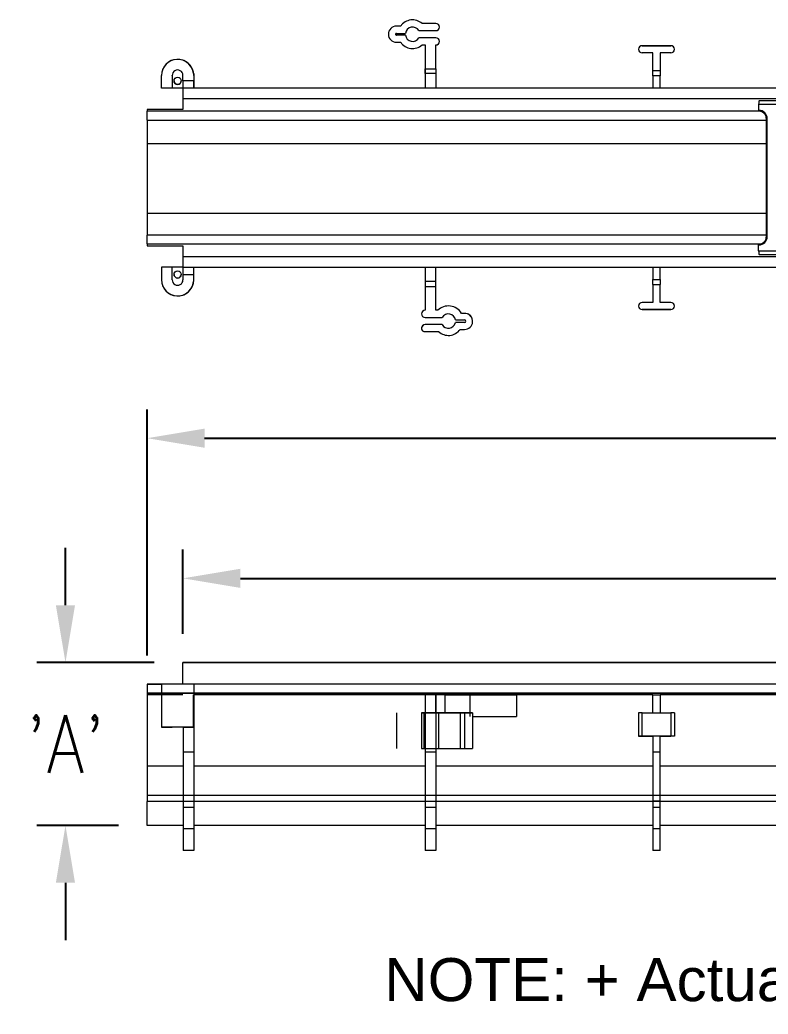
# Model space of a CAD drawing. Header units: inches. Extents: x -98 to 40, y -24 to 18.
# Drawn here: x -50.17 to -24.1, y -18.46 to 16.2 of the extents above; entities that cross this region are included whole.
import ezdxf

# ---------------------------------------------------------------- set-up
doc = ezdxf.new("R2010")
doc.units = ezdxf.units.IN
doc.header["$MEASUREMENT"] = 0
doc.styles.add('ROMANS', font='romans.shx')
doc.styles.add('Sales', font='romans.shx', dxfattribs={"width": 0.85})
doc.dimstyles.new('Sales', dxfattribs={"dimtxt": 1, "dimasz": 1, "dimexe": 0.5, "dimexo": 0.5, "dimgap": 0.09, "dimtad": 0, "dimtih": 1, "dimtoh": 1, "dimdec": 6, "dimzin": 0, "dimdsep": 46, "dimlunit": 5, "dimtxsty": 'Sales', "dimcen": 0, "dimclrd": 7, "dimclre": 7, "dimclrt": 7, "dimadec": 0, "dimazin": 0, "dimtfac": 0.85, "dimtdec": 6, "dimtix": 1, "dimtofl": 0, "dimtmove": 0, "dimatfit": 3, "dimfxl": 0, "dimtolj": 1, "dimtzin": 0, "dimarcsym": 0})

# ---------------------------------------------------------------- blocks, each defined once
blk = doc.blocks.new('A$C322A4C80')
at = {"lineweight": 0}
for p, q in [((0, 5.237), (19.94, 5.237)), ((0, 5.237), (0, 5.028)), ((19.925, 5.362), (0.015, 5.362)), ((0.004, 4.998), (0.004, 5.028)), ((0.004, 4.998), (0.004, 4.998)), ((0.298, 4.735), (0.268, 4.735)), ((0.268, 0.627), (0.268, 4.735)), ((0.298, 0.627), (0.298, 4.735)), ((0.004, 0.364), (0.004, 0.334)), ((0.004, 0.364), (0.004, 0.364)), ((0.298, 0.627), (0.268, 0.627)), ((0, 0.125), (0, 0.334)), ((0, 0.125), (19.94, 0.125)), ((0.015, 0), (19.925, 0))]:
    blk.add_line(p, q, dxfattribs=at)
at = {"lineweight": 0, "flags": 128}
for points in [[(0, 5.028), (0, 5.026), (0, 5.024), (0, 5.022), (0, 5.02), (0, 5.018), (0, 5.017), (0, 5.015), (0, 5.013), (0.001, 5.011), (0.001, 5.01), (0.001, 5.008), (0.001, 5.007), (0.001, 5.006), (0.001, 5.004), (0.002, 5.003), (0.002, 5.002), (0.002, 5.001), (0.002, 5), (0.003, 5), (0.003, 4.999), (0.003, 4.999), (0.003, 4.998), (0.003, 4.998), (0.004, 4.998)], [(0.268, 4.735), (0.267, 4.76), (0.263, 4.786), (0.257, 4.811), (0.248, 4.836), (0.237, 4.859), (0.224, 4.881), (0.208, 4.902), (0.191, 4.921), (0.172, 4.939), (0.151, 4.954), (0.128, 4.967), (0.105, 4.978), (0.081, 4.987), (0.055, 4.993), (0.03, 4.997), (0.004, 4.998)], [(0, 0.334), (0, 0.336), (0, 0.338), (0, 0.34), (0, 0.342), (0, 0.343), (0, 0.345), (0, 0.347), (0, 0.349), (0.001, 0.351), (0.001, 0.352), (0.001, 0.354), (0.001, 0.355), (0.001, 0.356), (0.001, 0.358), (0.002, 0.359), (0.002, 0.36), (0.002, 0.361), (0.002, 0.362), (0.003, 0.362), (0.003, 0.363), (0.003, 0.363), (0.003, 0.364), (0.003, 0.364), (0.004, 0.364)], [(0.004, 0.364), (0.03, 0.365), (0.055, 0.369), (0.081, 0.375), (0.105, 0.384), (0.129, 0.395), (0.151, 0.408), (0.172, 0.423), (0.191, 0.441), (0.208, 0.46), (0.224, 0.481), (0.237, 0.503), (0.248, 0.526), (0.257, 0.551), (0.263, 0.576), (0.267, 0.602), (0.268, 0.627)]]:
    blk.add_lwpolyline(points, dxfattribs=at)
at = {"lineweight": 0}
for centre, major_axis, ratio, start_param, end_param in [((0.015, 5.237), (0, -0.125), 0.122785, 3.141593, 4.712389), ((0.002, 4.732), (0.248, 0.165), 0.992126, 0.979767, 0.993083), ((0.002, 4.732), (0.248, 0.165), 0.992126, 5.699763, 7.262952), ((0.002, 0.63), (0.248, -0.165), 0.992126, 5.303419, 6.866607), ((0.002, 0.63), (0.248, -0.165), 0.992126, 5.290102, 5.303419), ((0.015, 0.125), (0, 0.125), 0.122785, 1.570796, 3.141593)]:
    blk.add_ellipse(centre, major_axis=major_axis, ratio=ratio, start_param=start_param, end_param=end_param, dxfattribs=at)
blk = doc.blocks.new('*D8')
at = {"color": 7, "lineweight": -2}
for p, q in [((-48.582, -4.202), (-48.582, -2.202)), ((-45.487, -6.202), (-49.582, -6.202)), ((-46.737, -11.876), (-49.582, -11.876)), ((-48.582, -13.876), (-48.582, -15.876))]:
    blk.add_line(p, q, dxfattribs=at)
at = {"color": 7}
for points in [[(-48.916, -4.202), (-48.249, -4.202), (-48.582, -6.202)], [(-48.916, -13.876), (-48.249, -13.876), (-48.582, -11.876)]]:
    blk.add_solid(points, dxfattribs=at)
at = {"layer": 'Defpoints', "color": 0}
for p in [(-44.487, -6.202), (-48.582, -11.876), (-45.737, -11.876)]:
    blk.add_point(p, dxfattribs=at)
at = {"color": 7, "lineweight": 0, "insert": (-48.582, -9.039), "char_height": 2, "attachment_point": 5, "style": 'Sales'}
blk.add_mtext("\\A1;'A'", dxfattribs=at)
blk = doc.blocks.new('*D10')
at = {"color": 7, "lineweight": -2}
for p, q in [((-44.487, -5.202), (-44.487, -2.264)), ((35.513, -5.202), (35.513, -2.264)), ((-42.487, -3.264), (-11.504, -3.264)), ((33.513, -3.264), (2.53, -3.264))]:
    blk.add_line(p, q, dxfattribs=at)
at = {"color": 7}
for points in [[(-42.487, -2.931), (-42.487, -3.598), (-44.487, -3.264)], [(33.513, -2.931), (33.513, -3.598), (35.513, -3.264)]]:
    blk.add_solid(points, dxfattribs=at)
at = {"layer": 'Defpoints', "color": 0}
for p in [(35.513, -3.264), (-44.487, -6.202), (35.513, -6.202)]:
    blk.add_point(p, dxfattribs=at)
at = {"color": 7, "lineweight": 0, "insert": (-4.487, -3.264), "char_height": 2, "attachment_point": 5, "style": 'Sales'}
blk.add_mtext('\\A1;80 [2032]', dxfattribs=at)
blk = doc.blocks.new('*D11')
at = {"color": 7, "lineweight": -2}
for p, q in [((-45.737, -5.952), (-45.737, 2.621)), ((35.513, -5.202), (35.513, 2.621)), ((-43.737, 1.621), (-12.748, 1.621)), ((33.513, 1.621), (2.524, 1.621))]:
    blk.add_line(p, q, dxfattribs=at)
at = {"color": 7}
for points in [[(-43.737, 1.955), (-43.737, 1.288), (-45.737, 1.621)], [(33.513, 1.955), (33.513, 1.288), (35.513, 1.621)]]:
    blk.add_solid(points, dxfattribs=at)
at = {"layer": 'Defpoints', "color": 0}
for p in [(-45.737, 1.621), (35.513, -6.202), (-45.737, -6.952)]:
    blk.add_point(p, dxfattribs=at)
at = {"color": 7, "lineweight": 0, "insert": (-5.112, 1.621), "char_height": 2, "attachment_point": 5, "style": 'Sales'}
blk.add_mtext('\\A1;81{\\H0.850000x;\\S1/4;} [2064]', dxfattribs=at)

msp = doc.modelspace()

# ---------------------------------------------------------------- linework, layer by layer
at = {"lineweight": 0}
for p, q in [((-36.90101, 15.9854), (-37.05008, 15.98537)), ((-36.90101, 15.98539), (-37.05008, 15.98537)), ((-37.05008, 15.98537), (-37.05008, 15.98537)), ((-36.90101, 15.98539), (-36.90101, 15.9854)), ((-35.67505, 16.0794), (-36.15687, 16.07932)), ((-35.67505, 16.07939), (-36.15687, 16.07931)), ((-36.15687, 16.07931), (-36.15687, 16.07932)), ((-35.67505, 16.07939), (-35.67505, 16.0794)), ((-35.55003, 15.95439), (-35.55003, 15.9544)), ((-37.33123, 15.70417), (-37.33123, 15.70417)), ((-37.05003, 15.73537), (-36.73558, 15.73542)), ((-36.73557, 15.67302), (-37.05002, 15.67297)), ((-36.73557, 15.67302), (-37.05002, 15.67297)), ((-37.05002, 15.67297), (-37.05002, 15.67297)), ((-36.73557, 15.67302), (-36.73557, 15.67302)), ((-36.27104, 15.8293), (-35.67501, 15.82939)), ((-37.04998, 15.42297), (-36.90094, 15.42299)), ((-35.67505, 15.5794), (-36.271, 15.5793)), ((-35.67505, 15.57939), (-36.271, 15.5793)), ((-36.271, 15.5793), (-36.271, 15.5793)), ((-36.1567, 15.32933), (-36.05001, 15.32922)), ((-36.05001, 15.32922), (-36.04995, 14.32951)), ((-35.67505, 15.57939), (-35.67505, 15.5794)), ((-35.67496, 14.49697), (-35.67501, 15.32939)), ((-35.55003, 15.45439), (-35.55003, 15.4544)), ((-28.48695, 15.304), (-27.48695, 15.304)), ((-28.48695, 15.304), (-28.48695, 15.304)), ((-27.48695, 15.304), (-28.48695, 15.304)), ((-27.48695, 15.304), (-27.48695, 15.304)), ((-28.61195, 15.179), (-28.61195, 15.179)), ((-28.11195, 15.054), (-28.48695, 15.054)), ((-28.11195, 14.429), (-28.11195, 15.054)), ((-27.86195, 15.054), (-27.86195, 14.429)), ((-27.48695, 15.054), (-27.86195, 15.054)), ((-27.36195, 15.179), (-27.36195, 15.179)), ((-45.23693, 14.26701), (-45.23693, 14.26701)), ((-45.23693, 13.82951), (-45.23693, 14.26701)), ((-44.86193, 14.26701), (-44.86193, 14.27315)), ((-44.86193, 14.26701), (-44.86193, 13.82951)), ((-44.48695, 14.07996), (-44.48695, 14.27008)), ((-44.11145, 14.32951), (-44.11563, 14.32951)), ((-44.11195, 14.27008), (-44.11195, 14.27008)), ((-44.11195, 14.27008), (-44.11195, 14.07996)), ((-44.11145, 14.32951), (-44.11145, 13.82951)), ((-36.04995, 14.49697), (-35.67496, 14.49697)), ((-36.04995, 14.32951), (-36.04995, 14.49697)), ((-36.04945, 14.32951), (-36.04995, 14.32951)), ((-36.04995, 14.32951), (-36.04995, 14.32949)), ((-36.04995, 14.32949), (-36.04945, 14.32949)), ((-36.04945, 14.32951), (-36.04945, 13.82951)), ((-35.67495, 14.32951), (-36.04945, 14.32951)), ((-35.67496, 14.49697), (-35.67495, 14.49697)), ((-35.67495, 14.49697), (-35.67495, 14.32951)), ((-35.67445, 14.32951), (-35.67495, 14.32951)), ((-35.67445, 14.32951), (-35.67445, 13.82951)), ((-27.86195, 14.429), (-28.11195, 14.429)), ((-28.11195, 14.251), (-28.11195, 14.429)), ((-27.86195, 14.251), (-28.11195, 14.251)), ((-28.11195, 14.251), (-28.11195, 13.82951)), ((-27.86195, 14.429), (-27.86195, 14.251)), ((-27.86195, 13.82951), (-27.86195, 14.251)), ((-44.11195, 14.07996), (-44.48695, 14.07996)), ((-44.48695, 14.07996), (-44.48695, 13.82951)), ((-44.11195, 14.07817), (-44.48695, 14.07817)), ((-44.11195, 14.07817), (-44.11195, 14.07996)), ((-44.11195, 13.83258), (-44.11195, 14.07817)), ((-44.86193, 13.82951), (-45.23693, 13.82951)), ((-44.86193, 13.82908), (-44.86193, 13.82951)), ((-44.48695, 13.82908), (-44.86193, 13.82908)), ((-44.48695, 13.83258), (-44.11195, 13.83258)), ((-44.48695, 13.82951), (-44.48695, 13.45451)), ((34.26305, 13.82951), (-44.48695, 13.82951)), ((-44.48645, 13.83258), (-44.48645, 13.82951)), ((-44.48695, 13.45451), (-44.48695, 13.07817)), ((34.26305, 13.45451), (-44.48695, 13.45451)), ((-45.73695, 13.07817), (-45.73695, 13.07817)), ((-44.48695, 13.07817), (-45.73695, 13.07817)), ((-44.48695, 13.07817), (-45.73695, 13.07817)), ((-45.73695, 13.07817), (-45.73695, 13.017)), ((-45.73695, 12.70451), (-45.73695, 13.017)), ((-24.37401, 13.017), (-45.73695, 13.017)), ((-45.73695, 12.70451), (-24.15864, 12.70451)), ((-45.73695, 12.70451), (-45.73695, 11.88118)), ((-45.73695, 11.88118), (-45.73695, 9.45559)), ((-24.15864, 11.88118), (-45.73695, 11.88118)), ((-45.73695, 9.45559), (-45.73695, 8.70451)), ((-24.15864, 9.45559), (-45.73695, 9.45559)), ((-45.73695, 8.39201), (-45.73695, 8.70451)), ((-24.15864, 8.70451), (-45.73695, 8.70451)), ((-34.98695, 8.70451), (-35.36195, 8.70451)), ((-34.98695, 8.70451), (-35.36195, 8.70451)), ((-35.36195, 8.70451), (-35.36195, 8.70451)), ((-35.36195, 8.70451), (-35.36195, 8.70451)), ((-34.98695, 8.70451), (-34.98695, 8.70451)), ((-34.98695, 8.70451), (-34.98695, 8.70451)), ((-32.98695, 8.70451), (-32.98695, 8.70451)), ((-32.42195, 8.70451), (-32.98695, 8.70451)), ((-32.42195, 8.70451), (-32.98695, 8.70451)), ((-32.42195, 8.70451), (-32.42195, 8.70451)), ((-45.73695, 8.39201), (-24.37411, 8.39201)), ((-45.73695, 8.39201), (-45.73695, 8.32902)), ((-45.73695, 8.32902), (-44.48695, 8.32902)), ((-44.48695, 8.32902), (-44.48695, 7.95451)), ((-44.48695, 7.95451), (-44.48695, 7.57951)), ((-44.48695, 7.95451), (35.51305, 7.95451)), ((-44.86193, 7.57951), (-45.23693, 7.57951)), ((-45.23693, 7.57951), (-45.23693, 7.14201)), ((-44.48695, 7.57951), (-45.00413, 7.57951)), ((-45.00413, 7.57951), (-45.00413, 7.57951)), ((-44.86193, 7.14201), (-44.86193, 7.57951)), ((-44.48695, 7.57951), (-44.86193, 7.57951)), ((-44.48695, 7.57951), (-44.48695, 7.32906)), ((-44.48695, 7.57951), (35.51305, 7.57951)), ((-44.48645, 7.57643), (-44.48695, 7.57643)), ((-44.48695, 7.32906), (-44.11195, 7.32906)), ((-44.48695, 7.32906), (-44.48695, 7.13893)), ((-44.48645, 7.57951), (-44.48645, 7.57643)), ((-44.11195, 7.13893), (-44.11195, 7.32906)), ((-44.11145, 7.07951), (-44.11145, 7.57951)), ((-36.04945, 7.57951), (-36.04945, 7.07951)), ((-35.67445, 7.07951), (-35.67445, 7.57951)), ((-28.11195, 7.57951), (-28.11195, 7.158)), ((-27.86195, 7.158), (-27.86195, 7.57951)), ((-45.23693, 7.14201), (-45.23693, 7.142)), ((-44.70825, 6.95451), (-44.64066, 6.95451)), ((-44.11145, 7.07951), (-44.11563, 7.07951)), ((-44.11195, 7.13893), (-44.11195, 7.13893)), ((-36.04945, 7.07951), (-36.04995, 7.07951)), ((-36.04995, 7.07951), (-36.04995, 7.07951)), ((-36.04945, 7.07951), (-36.04995, 7.07951)), ((-36.04995, 7.07951), (-36.04995, 6.91204)), ((-35.67495, 7.07951), (-36.04945, 7.07951)), ((-35.67445, 7.07951), (-35.67495, 7.07951)), ((-35.67495, 6.91204), (-35.67495, 7.07951)), ((-28.11195, 7.158), (-27.86195, 7.158)), ((-28.11195, 6.98001), (-28.11195, 7.158)), ((-28.11195, 6.98001), (-27.86195, 6.98001)), ((-28.11195, 6.98001), (-28.11195, 6.35501)), ((-27.86195, 7.158), (-27.86195, 6.98001)), ((-27.86195, 6.35501), (-27.86195, 6.98001)), ((-36.04995, 6.91204), (-36.04995, 6.07951)), ((-36.04995, 6.91204), (-35.67495, 6.91204)), ((-35.67495, 6.07951), (-35.67495, 6.91204)), ((-28.11195, 6.35501), (-28.48695, 6.35501)), ((-27.48695, 6.35501), (-27.86195, 6.35501)), ((-36.17495, 5.95451), (-36.17495, 5.95451)), ((-35.60864, 6.07951), (-35.67495, 6.07951)), ((-35.60864, 6.07951), (-35.67495, 6.07951)), ((-35.60864, 6.07951), (-35.60864, 6.07951)), ((-34.62834, 5.97319), (-34.78334, 5.97319)), ((-34.78334, 5.97318), (-34.78334, 5.97319)), ((-34.62834, 5.97318), (-34.78334, 5.97318)), ((-34.62834, 5.97318), (-34.62834, 5.97319)), ((-28.61195, 6.23001), (-28.61195, 6.23001)), ((-28.48695, 6.10501), (-27.48695, 6.10501)), ((-28.48695, 6.10501), (-28.48695, 6.10501)), ((-27.48695, 6.10501), (-28.48695, 6.10501)), ((-27.48695, 6.10501), (-27.48695, 6.10501)), ((-27.36195, 6.23001), (-27.36195, 6.23001)), ((-35.45396, 5.57951), (-36.05138, 5.57951)), ((-36.05138, 5.57951), (-36.05138, 5.57951)), ((-35.45396, 5.57951), (-36.05138, 5.57951)), ((-36.04995, 5.82951), (-35.45396, 5.82951)), ((-35.45396, 5.57951), (-35.45396, 5.57951)), ((-34.67502, 5.64904), (-34.99369, 5.64904)), ((-34.99369, 5.64903), (-34.99369, 5.64904)), ((-34.67502, 5.64903), (-34.99369, 5.64903)), ((-34.99039, 5.74273), (-34.67502, 5.74273)), ((-34.67502, 5.64903), (-34.67502, 5.64904)), ((-34.39382, 5.69588), (-34.39382, 5.69589)), ((-36.17495, 5.45451), (-36.17495, 5.45452)), ((-36.09967, 5.33983), (-35.57952, 5.33983)), ((-34.83002, 5.41468), (-34.67502, 5.41468)), ((-44.48695, -6.20167), (35.51305, -6.20167)), ((34.26305, -6.20167), (-44.48695, -6.20167)), ((-44.48695, -6.95166), (-44.48695, -6.20167)), ((-44.48695, -6.20167), (-44.48695, -6.20167)), ((-45.73695, -6.95167), (-45.73695, -9.81537)), ((-45.73695, -6.95167), (-45.23693, -6.95167)), ((-45.73695, -6.95167), (-45.73695, -6.95167)), ((-45.23693, -6.95167), (-45.73695, -6.95167)), ((-45.73695, -7.26417), (34.26305, -7.26417)), ((34.26305, -7.26417), (-45.73695, -7.26417)), ((-45.23693, -6.95166), (-45.23693, -8.45166)), ((34.26305, -6.95167), (-45.23693, -6.95167)), ((-44.86193, -6.95169), (-45.00413, -6.95169)), ((-44.11195, -6.95166), (-44.11195, -7.32667)), ((-44.48695, -7.32667), (-45.73695, -7.32667)), ((-44.11145, -7.32667), (-44.11563, -7.32667)), ((-44.11563, -8.45166), (-44.11563, -7.32667)), ((-36.04995, -7.32667), (-44.11145, -7.32667)), ((-44.11145, -7.32667), (-44.11145, -9.32667)), ((-36.04945, -7.32667), (-36.04995, -7.32667)), ((-36.04995, -7.32667), (-36.04995, -7.95167)), ((-35.67495, -7.32667), (-36.04945, -7.32667)), ((-35.67445, -7.32667), (-35.67495, -7.32667)), ((-35.67495, -7.95167), (-35.67495, -7.32667)), ((-28.11195, -7.32667), (-35.67445, -7.32667)), ((-35.67445, -7.32667), (-35.67445, -7.9517)), ((-35.36195, -7.32669), (-34.98695, -7.32669)), ((-35.36195, -7.32669), (-35.36195, -7.32669)), ((-35.36195, -7.32669), (-34.48695, -7.32669)), ((-35.36195, -7.32669), (-35.36195, -7.95169)), ((-34.98695, -7.32669), (-33.7078, -7.32669)), ((-34.48695, -7.32669), (-34.98695, -7.32669)), ((-34.48695, -7.32667), (-34.48695, -7.32667)), ((-34.48695, -7.32667), (-34.48695, -7.32669)), ((-34.48695, -7.32669), (-34.48695, -7.32669)), ((-34.48695, -7.32669), (-34.48695, -7.9517)), ((-34.48695, -7.32669), (-34.48695, -7.32669)), ((-33.7078, -7.32669), (-32.86782, -7.32669)), ((-32.86782, -7.32669), (-32.86782, -8.07669)), ((-28.11195, -7.32667), (-27.86195, -7.32667)), ((-28.11195, -7.95166), (-28.11195, -7.32667)), ((-21.86195, -7.32667), (-27.86195, -7.32667)), ((-27.86195, -7.32667), (-27.86195, -7.95166)), ((-37.05008, -7.95166), (-37.05008, -9.20166)), ((-37.05003, -7.95166), (-37.05003, -9.20166)), ((-37.05002, -7.95166), (-37.05002, -9.20166)), ((-37.04998, -7.95166), (-37.04998, -9.20166)), ((-36.17495, -7.9517), (-36.17495, -9.2017)), ((-36.17495, -7.9517), (-36.17495, -7.9517)), ((-36.09967, -7.9517), (-36.09967, -9.2017)), ((-36.09967, -7.9517), (-35.57952, -7.9517)), ((-35.45396, -7.9517), (-36.05138, -7.9517)), ((-36.04995, -7.95167), (-35.67495, -7.95167)), ((-36.04945, -7.95169), (-36.04995, -7.95169)), ((-36.04995, -7.95169), (-36.04995, -7.9517)), ((-36.04995, -7.9517), (-36.04995, -9.2017)), ((-36.04995, -7.9517), (-35.45396, -7.9517)), ((-36.04995, -7.9517), (-36.04995, -7.9517)), ((-36.04945, -7.95167), (-36.04945, -7.95169)), ((-36.04945, -7.95169), (-35.67495, -7.95169)), ((-35.67505, -7.95166), (-35.67505, -9.20166)), ((-35.67505, -7.95166), (-35.67505, -7.95166)), ((-35.67501, -7.95166), (-35.67501, -7.95166)), ((-35.67495, -7.9517), (-35.67495, -7.95169)), ((-35.60864, -7.9517), (-35.67495, -7.9517)), ((-35.57952, -7.9517), (-35.57952, -9.2017)), ((-35.45396, -7.9517), (-35.45396, -7.9517)), ((-34.67502, -7.9517), (-34.99369, -7.9517)), ((-34.99039, -7.9517), (-34.67502, -7.9517)), ((-34.83002, -7.9517), (-34.83002, -9.2017)), ((-34.83002, -7.9517), (-34.67502, -7.9517)), ((-34.62834, -7.9517), (-34.78334, -7.9517)), ((-34.67502, -7.9517), (-34.67502, -7.9517)), ((-34.67502, -7.9517), (-34.67502, -9.2017)), ((-34.48695, -7.9517), (-34.48695, -8.07669)), ((-34.39382, -7.9517), (-34.39382, -9.2017)), ((-28.61195, -7.95166), (-28.61195, -8.76416)), ((-28.48695, -7.95166), (-27.48695, -7.95166)), ((-28.48695, -8.76416), (-28.48695, -7.95166)), ((-27.48695, -7.95166), (-27.48695, -8.76416)), ((-27.36195, -7.95166), (-27.36195, -8.76416)), ((-45.23693, -8.45166), (-44.86193, -8.45166)), ((-45.23693, -8.45166), (-45.23693, -8.45166)), ((-44.86193, -8.45166), (-44.86193, -8.45166)), ((-44.48695, -8.45166), (-44.48695, -8.45166)), ((-44.48695, -8.45166), (-44.48645, -8.45166)), ((-44.48645, -8.45166), (-44.11563, -8.45166)), ((-44.48645, -8.45166), (-44.48645, -9.32667)), ((-28.48695, -8.76416), (-28.48695, -8.76416)), ((-27.48695, -8.76416), (-28.48695, -8.76416)), ((-28.48695, -8.76416), (-28.11195, -8.76416)), ((-28.11195, -8.76416), (-28.11195, -8.76416)), ((-27.86195, -8.76416), (-28.11195, -8.76416)), ((-28.11195, -8.76416), (-28.11195, -9.32667)), ((-27.86195, -8.76416), (-27.48695, -8.76416)), ((-27.86195, -8.76416), (-27.86195, -8.76416)), ((-27.86195, -9.32667), (-27.86195, -8.76416)), ((-27.48695, -8.76416), (-27.48695, -8.76416)), ((-44.11145, -9.32667), (-44.48645, -9.32667)), ((-44.48645, -9.32667), (-44.48645, -11.25167)), ((-44.11145, -9.32667), (-44.11145, -11.25167)), ((-36.09967, -9.2017), (-35.57952, -9.2017)), ((-36.04945, -9.2017), (-36.04945, -9.32667)), ((-36.04945, -9.32667), (-36.04945, -11.25167)), ((-35.67445, -9.32667), (-36.04945, -9.32667)), ((-35.67445, -9.2017), (-35.67445, -9.32667)), ((-35.67445, -9.32667), (-35.67445, -11.25167)), ((-34.83002, -9.2017), (-34.67502, -9.2017)), ((-27.86195, -9.32667), (-28.11195, -9.32667)), ((-28.11195, -9.32667), (-28.11195, -11.25167)), ((-27.86195, -11.25167), (-27.86195, -9.32667)), ((-45.73695, -9.81537), (-45.73695, -11.03937)), ((-44.48645, -9.81537), (-45.73695, -9.81537)), ((-36.04945, -9.81537), (-44.11145, -9.81537)), ((-28.11195, -9.81537), (-35.67445, -9.81537)), ((-21.86195, -9.81537), (-27.86195, -9.81537)), ((34.26305, -10.83187), (-45.73695, -10.83187)), ((-45.73695, -11.87594), (-45.73695, -11.03937)), ((-44.48645, -11.03937), (-45.73695, -11.03937)), ((34.26305, -11.03937), (-45.73695, -11.03937)), ((-44.11145, -11.04038), (-44.48645, -11.04038)), ((-36.04945, -11.03937), (-44.11145, -11.03937)), ((-35.67445, -11.04038), (-36.04945, -11.04038)), ((-28.11195, -11.03937), (-35.67445, -11.03937)), ((-27.86195, -11.03448), (-28.11195, -11.03448)), ((-21.86195, -11.03937), (-27.86195, -11.03937)), ((-44.11145, -11.25167), (-44.48645, -11.25167)), ((-44.48645, -11.25167), (-44.48645, -12.00167)), ((-44.11145, -11.25167), (-44.11145, -12.00167)), ((-36.04945, -11.25167), (-36.04945, -12.00167)), ((-35.67445, -11.25167), (-36.04945, -11.25167)), ((-35.67445, -11.25167), (-35.67445, -12.00167)), ((-28.11195, -11.25167), (-28.11195, -12.00167)), ((-27.86195, -11.25167), (-28.11195, -11.25167)), ((-27.86195, -12.00167), (-27.86195, -11.25167)), ((-44.48645, -11.87594), (-45.73695, -11.87594)), ((-44.11145, -12.00167), (-44.48645, -12.00167)), ((-44.48645, -12.00167), (-44.48645, -12.75167)), ((-36.04945, -11.87594), (-44.11145, -11.87594)), ((-44.11145, -12.00167), (-44.11145, -12.75167)), ((-36.04945, -12.00167), (-36.04945, -12.75167)), ((-35.67445, -12.00167), (-36.04945, -12.00167)), ((-28.11195, -11.87594), (-35.67445, -11.87594)), ((-35.67445, -12.00167), (-35.67445, -12.75167)), ((-28.11195, -12.00167), (-28.11195, -12.75167)), ((-27.86195, -12.00167), (-28.11195, -12.00167)), ((-21.86195, -11.87594), (-27.86195, -11.87594)), ((-27.86195, -12.75167), (-27.86195, -12.00167)), ((-44.11145, -12.75167), (-44.48645, -12.75167)), ((-35.67445, -12.75167), (-36.04945, -12.75167)), ((-27.86195, -12.75167), (-28.11195, -12.75167))]:
    msp.add_line(p, q, dxfattribs=at)
for centre in [(-44.67443, 14.07951), (-44.67443, 7.32951)]:
    msp.add_circle(centre, 0.125, dxfattribs=at)
for centre, radius, start, end in [((-37.05003, 15.70417), 0.2812, 90.009351, 270.009351), ((-37.05003, 15.70417), 0.2812, 90.009351, 180), ((-36.48753, 15.70427), 0.5, 48.599729, 145.787414), ((-36.48753, 15.70426), 0.5, 48.599729, 145.787414), ((-36.48753, 15.70426), 0.25, 30.009351, 172.840145), ((-35.67503, 15.9544), 0.125, 0, 90.009351), ((-35.67503, 15.95439), 0.125, 270.009351, 90.009351), ((-37.05003, 15.70417), 0.0312, 90.009351, 270.009351), ((-37.05003, 15.70417), 0.0312, 180.00444, 270.009351), ((-36.48753, 15.70426), 0.25, 187.178557, 330.009351), ((-36.48753, 15.70427), 0.25, 187.178557, 330.009351), ((-36.48753, 15.70426), 0.50002, 214.229563, 311.425009), ((-35.67503, 15.4544), 0.125, 0, 90.009344), ((-35.67503, 15.45439), 0.125, 270.009383, 90.009344), ((-28.48695, 15.179), 0.125, 90, 270), ((-28.48695, 15.179), 0.125, 90, 180), ((-27.48695, 15.179), 0.125, 270, 90), ((-27.48695, 15.179), 0.125, 0, 90), ((-44.67443, 14.26511), 0.5625, 6.573351, 179.806666), ((-44.67443, 14.26511), 0.5625, 0.506143, 179.806666), ((-44.67445, 14.27008), 0.1875, 0, 180.938452), ((-44.67445, 14.27008), 0.1875, 180.000887, 180.938452), ((-44.67443, 14.07951), 0.125, 180.000055, 359.999945), ((-34.51052, 10.73593), 2.53928, 306.869843, 306.869897), ((-34.48735, 10.70503), 2.50065, 306.869731, 306.869898), ((-34.51359, 10.72997), 2.9116, 315.920751, 315.92079), ((-44.67443, 7.32951), 0.125, 180.000055, 359.999945), ((-44.67443, 7.1439), 0.5625, 180.193334, 359.493857), ((-44.67443, 7.1439), 0.5625, 180.193334, 353.426649), ((-44.67445, 7.13893), 0.1875, 179.061548, 0), ((-44.67445, 7.13893), 0.1875, 179.061548, 179.999113), ((-28.48695, 6.23001), 0.125, 90, 270), ((-27.48695, 6.23001), 0.125, 270, 90), ((-36.04995, 5.95451), 0.125, 90, 180), ((-36.04995, 5.95451), 0.125, 90, 270), ((-35.23745, 5.70451), 0.52764, 30.610498, 134.707368), ((-35.23745, 5.70451), 0.52764, 30.610498, 134.707368), ((-35.23745, 5.70451), 0.25, 8.795387, 150), ((-34.67502, 5.69588), 0.2812, 270, 80.444376), ((-34.67502, 5.69589), 0.2812, 0, 80.444376), ((-28.48695, 6.23001), 0.125, 180, 270), ((-27.48695, 6.23001), 0.125, 270, 0), ((-36.04995, 5.45452), 0.125, 90.653414, 180), ((-36.04995, 5.45451), 0.125, 90.653414, 246.562409), ((-35.23745, 5.70451), 0.25, 210, 347.179715), ((-35.23745, 5.70451), 0.25, 210, 347.179715), ((-34.67502, 5.69588), 0.04685, 270, 90), ((-34.67502, 5.69589), 0.04685, 270, 359.997043), ((-35.23745, 5.70451), 0.5, 226.832534, 324.574291)]:
    msp.add_arc(centre, radius, start, end, dxfattribs=at)
for centre, major_axis, start_param, end_param in [((-44.67443, -6.95166), (-0.5625, 0), 3.15042444, 6.27980892), ((-34.48695, -7.32668), (-2.5, 0), 1.57079604, 1.88773641), ((-34.48729, -7.32668), (2.875, 0), 4.71250688, 5.31076057), ((-36.04995, -7.9517), (-0.125, 0), 4.72379321, 7.44491912), ((-36.04995, -7.9517), (-0.125, 0), 4.71238898, 7.85398163), ((-35.23745, -7.9517), (-0.52764, 0), 3.67584663, 5.49267975), ((-35.23745, -7.9517), (0.5, 0), 3.95897456, 5.66489005), ((-35.23745, -7.9517), (0.25, 0), 0.15350847, 2.61799388), ((-35.23745, -7.9517), (0.25, 0), 3.66518832, 6.05942565), ((-34.67502, -7.9517), (0.2812, 0), 4.71238898, 7.68720463), ((-34.67502, -7.9517), (0.04685, 0), 4.7123849, 6.28317713), ((-28.48695, -7.95166), (-0.125, 0), 4.71238898, 6.28317714), ((-27.48695, -7.95166), (0.125, 0), 6.28318486, 7.85398141), ((-34.48729, -8.07668), (2.875, 0), 4.744907, 5.31075493), ((-44.67443, -8.45166), (0.5625, 0), 0.11473302, 3.13822479), ((-44.67445, -8.45166), (-0.1875, 0), 3.14158231, 6.29955404), ((-28.48695, -8.76416), (-0.125, 0), 4.71238898, 7.85398163), ((-27.48695, -8.76416), (0.125, 0), 6.28318157, 7.85398163), ((-36.04995, -9.2017), (-0.125, 0), 0.00000559, 1.16173643), ((-35.23745, -9.2017), (0.5, 0), 3.95897456, 5.66489005), ((-34.67502, -9.2017), (0.2812, 0), 4.71238898, 6.28317731)]:
    msp.add_ellipse(centre, major_axis=major_axis, ratio=0.00001, start_param=start_param, end_param=end_param, dxfattribs=at)

# ---------------------------------------------------------------- block references
msp.add_blockref('A$C322A4C80', (-24.42695, 8.02355), dxfattribs=at)

# ---------------------------------------------------------------- texts
at = {"lineweight": 0, "insert": (-5.99848, -17.47934), "char_height": 1.5, "width": 68.4914901, "attachment_point": 5, "style": 'ROMANS'}
msp.add_mtext('{\\fArial|b0|i0|c0|p34;NOTE: + Actual Channel length is 81 1/4 [2064] to allow for overlap.}', dxfattribs=at)

# ---------------------------------------------------------------- dimensions: what is measured, and where the dimension line sits
at = {"lineweight": 0}
dim = msp.add_linear_dim(base=(-45.73695, 1.62145), p1=(35.51305, -6.20167), p2=(-45.73695, -6.95167), dimstyle='Sales', override={"dimtxt": 2, "dimasz": 2, "dimexe": 1, "dimexo": 1, "dimgap": 0.5, "dimdec": 4, "dimtdec": 4}, dxfattribs=at)
dim.commit()
dim.dimension.update_dxf_attribs({"geometry": '*D11', "text_midpoint": (-5.11195, 1.62145), "dimtype": 160})
dim = msp.add_linear_dim(base=(35.51305, -3.26444), p1=(-44.48695, -6.20167), p2=(35.51305, -6.20167), dimstyle='Sales', override={"dimtxt": 2, "dimasz": 2, "dimexe": 1, "dimexo": 1, "dimgap": 0.5, "dimdec": 4, "dimtdec": 4}, dxfattribs=at)
dim.commit()
dim.dimension.update_dxf_attribs({"geometry": '*D10', "text_midpoint": (-4.48695, -3.26444)})
dim = msp.add_linear_dim(base=(-48.58228, -11.87594), p1=(-44.48695, -6.20167), p2=(-45.73695, -11.87594), angle=90, text="'A'", dimstyle='Sales', override={"dimtxt": 2, "dimasz": 2, "dimexe": 1, "dimexo": 1, "dimgap": 0.5, "dimdec": 4, "dimtdec": 4}, dxfattribs=at)
dim.commit()
dim.dimension.update_dxf_attribs({"geometry": '*D8', "text_midpoint": (-48.58228, -9.0388)})

doc.saveas('drawing.dxf')
